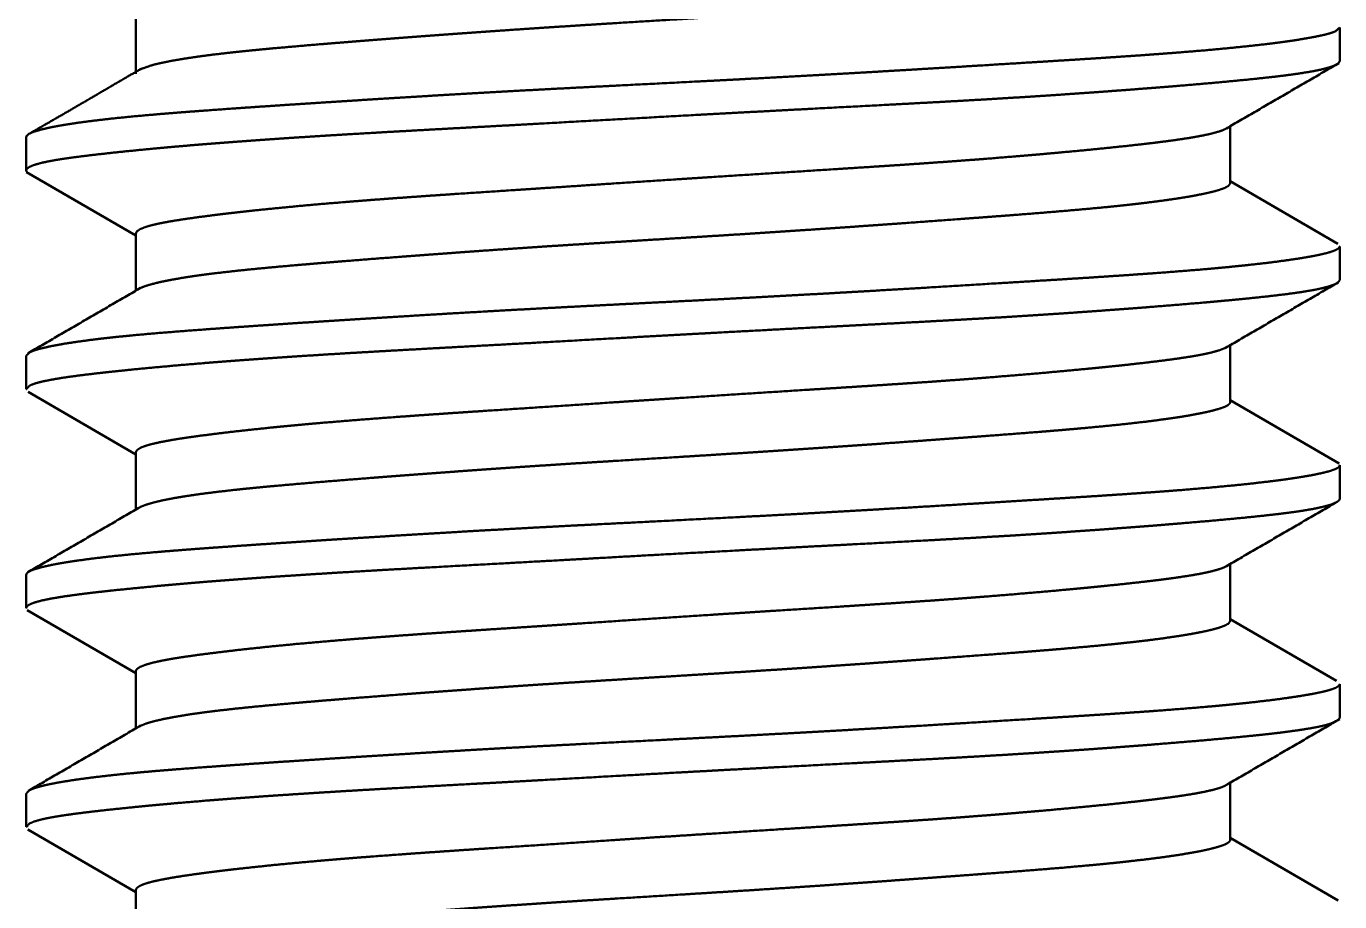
# Paper-space layout 'Layout1' of a CAD drawing. Header units: millimetres. Extents: x 0 to 420, y 0 to 297.
# Drawn here: x 183.84 to 189.84, y 165.86 to 169.86 of the extents above; entities that cross this region are included whole.
import ezdxf

# ---------------------------------------------------------------- set-up
doc = ezdxf.new("R2010")
doc.units = ezdxf.units.MM
doc.layers.add('170', color=7, linetype='Continuous', true_color=0xffffff)

psp = doc.layouts.get("Layout1")

# ---------------------------------------------------------------- linework, layer by layer
at = {"layer": '170', "color": 155, "linetype": 'Continuous', "lineweight": 50}
for p, q in [((184.3445, 169.9101), (184.3445, 169.6409)), ((189.8445, 169.6991), (189.8445, 169.8519)), ((189.3445, 169.1409), (189.3445, 169.4011)), ((183.8445, 169.3519), (183.8445, 169.1992)), ((183.8456, 169.1914), (184.3445, 168.9015)), ((189.8353, 168.8641), (189.3445, 169.1493)), ((184.3445, 168.9101), (184.3445, 168.6493)), ((189.8445, 168.699), (189.8445, 168.852)), ((189.3445, 168.1409), (189.3445, 168.4008)), ((183.8445, 168.3519), (183.8445, 168.1991)), ((183.8526, 168.1866), (184.3445, 167.9008)), ((189.8412, 167.8603), (189.3445, 168.149)), ((184.3445, 167.9101), (184.3445, 167.6492)), ((189.8445, 167.6991), (189.8445, 167.852)), ((189.3445, 167.141), (189.3445, 167.401)), ((183.8445, 167.3519), (183.8445, 167.1991)), ((183.848, 167.1895), (184.3445, 166.9012)), ((189.8298, 166.8669), (189.3445, 167.149)), ((184.3445, 166.9102), (184.3445, 166.6493)), ((189.8445, 166.6992), (189.8445, 166.8519)), ((189.3445, 166.1409), (189.3445, 166.4014)), ((183.8445, 166.352), (183.8445, 166.1991)), ((183.8518, 166.187), (184.3445, 165.9008)), ((189.8367, 165.8633), (189.3445, 166.1493)), ((184.3445, 165.9102), (184.3445, 165.649))]:
    psp.add_line(p, q, dxfattribs=at)
for points, knots in [([(184.3647, 169.6608), (184.4196, 169.68), (184.429, 169.6825), (184.439, 169.6849), (184.4495, 169.6874), (184.4606, 169.6899), (184.4843, 169.6949), (184.51, 169.6999), (184.5674, 169.7098), (184.6329, 169.7195), (184.7063, 169.7291), (184.7879, 169.7385), (184.8095, 169.7408), (184.8317, 169.7431), (184.8542, 169.7454), (184.8772, 169.7477), (184.9243, 169.7523), (184.9729, 169.7568), (185.075, 169.7659), (185.1833, 169.7751), (185.2398, 169.7797), (185.2978, 169.7844), (185.3575, 169.7892), (185.4187, 169.794), (185.5446, 169.8037), (185.6744, 169.8135), (185.8079, 169.8233), (185.9453, 169.8331), (186.0154, 169.838), (186.1224, 169.8454), (186.1949, 169.8502), (186.2313, 169.8526), (186.3776, 169.862), (186.5248, 169.8712), (186.822, 169.8895), (186.8969, 169.8941), (187.0097, 169.9011), (187.0848, 169.9059), (187.2701, 169.9178), (187.416, 169.9275), (187.5599, 169.9373), (187.7017, 169.9472), (187.7368, 169.9497), (187.8067, 169.9547), (187.9099, 169.9622), (188.1081, 169.9767), (188.2343, 169.9861), (188.3557, 169.9953), (188.4722, 170.0044), (188.5286, 170.009), (188.5835, 170.0136), (188.6366, 170.0182), (188.6879, 170.0228), (188.7853, 170.0321), (188.8757, 170.0415), (188.959, 170.0511), (189.0352, 170.0609), (189.0531, 170.0634), (189.0705, 170.0659), (189.0874, 170.0683), (189.1037, 170.0708), (189.1347, 170.0758), (189.1636, 170.0807), (189.2151, 170.0905), (189.2581, 170.1001), (189.2765, 170.1048), (189.2927, 170.1095), (189.3001, 170.1119), (189.3068, 170.1142), (189.3131, 170.1165), (189.3187, 170.1188), (189.3358, 170.128), (189.3438, 170.1372), (189.3445, 170.1407)], [0, 0, 0.011593, 0.013532, 0.015582, 0.017742, 0.020006, 0.024832, 0.030053, 0.041672, 0.054867, 0.06963, 0.085993, 0.090336, 0.094774, 0.099293, 0.103889, 0.11332, 0.123066, 0.143491, 0.165156, 0.176456, 0.188064, 0.199998, 0.212241, 0.237414, 0.263353, 0.290048, 0.3175, 0.331511, 0.352885, 0.367368, 0.374645, 0.40387, 0.433274, 0.492641, 0.507598, 0.53012, 0.545112, 0.582138, 0.611294, 0.64004, 0.668372, 0.675391, 0.689354, 0.709982, 0.749609, 0.774831, 0.799092, 0.822391, 0.833673, 0.844656, 0.855285, 0.865558, 0.885059, 0.903163, 0.919884, 0.935201, 0.938808, 0.942312, 0.945707, 0.948999, 0.955262, 0.961106, 0.971551, 0.980346, 0.984124, 0.987495, 0.989026, 0.990455, 0.991779, 0.993003, 0.996859, 0.999283, 1, 1]), ([(189.8445, 169.8517), (189.8249, 169.8344), (189.8194, 169.8322), (189.8132, 169.8299), (189.8064, 169.8276), (189.7989, 169.8253), (189.782, 169.8206), (189.7624, 169.816), (189.7158, 169.8065), (189.6589, 169.7967), (189.6267, 169.7918), (189.5919, 169.7868), (189.5735, 169.7843), (189.5545, 169.7818), (189.5348, 169.7793), (189.5144, 169.7768), (189.4275, 169.7669), (189.3319, 169.7571), (189.2277, 169.7476), (189.1149, 169.7383), (189.0552, 169.7337), (188.9934, 169.7291), (188.9294, 169.7245), (188.8634, 169.72), (188.7269, 169.7109), (188.5844, 169.7019), (188.4358, 169.6927), (188.2017, 169.6783), (188.1206, 169.6733), (188.0382, 169.6683), (187.955, 169.6633), (187.7865, 169.6533), (187.6153, 169.6433), (187.4413, 169.6335), (187.2199, 169.6215), (187.1301, 169.6167), (186.995, 169.6096), (186.9052, 169.605), (186.548, 169.5868), (186.3705, 169.5777), (186.194, 169.5685), (186.106, 169.5637), (186.0188, 169.5589), (185.9327, 169.554), (185.8477, 169.5491), (185.6809, 169.5393), (185.5184, 169.5294), (185.3602, 169.5195), (185.2063, 169.5097), (185.1313, 169.5048), (185.0582, 169.5), (184.9174, 169.4906), (184.7839, 169.4814), (184.6577, 169.4723), (184.5974, 169.4678), (184.5388, 169.4633), (184.5103, 169.461), (184.4822, 169.4588), (184.4546, 169.4565), (184.4275, 169.4542), (184.3253, 169.445), (184.2326, 169.4356), (184.1494, 169.4259), (184.0757, 169.416), (184.0423, 169.4109), (184.0115, 169.4059), (183.9969, 169.4034), (183.983, 169.4009), (183.9697, 169.3984), (183.9572, 169.3959), (183.9136, 169.386), (183.8807, 169.3763), (183.8583, 169.3668), (183.8464, 169.3575), (183.8445, 169.3517)], [0, 0, 0.004317, 0.005307, 0.006396, 0.007591, 0.008887, 0.011793, 0.015115, 0.023, 0.032551, 0.037954, 0.043777, 0.046851, 0.050028, 0.053316, 0.05671, 0.071193, 0.087113, 0.104444, 0.123191, 0.133096, 0.143362, 0.153994, 0.16494, 0.187592, 0.211248, 0.235896, 0.274735, 0.288189, 0.301865, 0.315665, 0.343612, 0.372016, 0.400873, 0.437588, 0.452479, 0.474883, 0.489779, 0.549016, 0.578435, 0.607714, 0.622301, 0.636764, 0.651047, 0.66515, 0.692819, 0.719777, 0.746028, 0.771558, 0.784006, 0.796146, 0.819509, 0.841664, 0.862619, 0.872642, 0.882361, 0.887104, 0.891774, 0.896363, 0.900863, 0.917862, 0.933287, 0.947157, 0.959478, 0.965058, 0.970239, 0.972685, 0.975026, 0.977259, 0.979381, 0.986781, 0.992464, 0.996494, 0.99899, 1, 1]), ([(183.8514, 169.188), (183.8454, 169.195), (183.8446, 169.1975), (183.8445, 169.2), (183.8451, 169.2025), (183.8463, 169.2049), (183.858, 169.2146), (183.8802, 169.224), (183.913, 169.2333), (183.9563, 169.2424), (183.9819, 169.2469), (184.0102, 169.2515), (184.0411, 169.256), (184.0745, 169.2606), (184.1482, 169.2697), (184.2313, 169.279), (184.3237, 169.2886), (184.4254, 169.2985), (184.4524, 169.301), (184.4799, 169.3035), (184.508, 169.3061), (184.5366, 169.3086), (184.5952, 169.3136), (184.6556, 169.3186), (184.7818, 169.3285), (184.9151, 169.3382), (185.0555, 169.3478), (185.2031, 169.3572), (185.2412, 169.3596), (185.3183, 169.3643), (185.436, 169.3711), (185.5157, 169.3757), (185.6783, 169.3847), (185.8449, 169.3939), (186.0156, 169.4032), (186.1025, 169.4079), (186.1905, 169.4128), (186.5451, 169.4326), (186.902, 169.4523), (187.0814, 169.462), (187.1713, 169.4668), (187.2611, 169.4716), (187.4383, 169.481), (187.7838, 169.4991), (187.952, 169.5082), (188.0351, 169.5127), (188.1173, 169.5173), (188.1987, 169.5219), (188.2785, 169.5266), (188.4334, 169.5362), (188.5821, 169.546), (188.7246, 169.5559), (188.8609, 169.566), (188.9267, 169.571), (188.9908, 169.576), (189.0529, 169.5809), (189.1128, 169.5858), (189.2259, 169.5954), (189.3302, 169.6049), (189.4259, 169.6141), (189.5128, 169.6233), (189.5529, 169.6279), (189.5905, 169.6324), (189.6255, 169.637), (189.6579, 169.6416), (189.715, 169.6508), (189.7618, 169.6603), (189.7983, 169.67), (189.8245, 169.68), (189.8293, 169.6825), (189.8335, 169.685), (189.837, 169.6875), (189.8399, 169.69), (189.8445, 169.6991)], [0, 0, 0.001528, 0.00196, 0.00237, 0.002787, 0.003242, 0.005742, 0.009733, 0.015353, 0.022663, 0.026963, 0.031703, 0.036863, 0.042417, 0.054685, 0.068495, 0.083839, 0.10073, 0.105198, 0.109765, 0.114427, 0.119174, 0.128886, 0.138896, 0.159804, 0.181877, 0.205124, 0.229555, 0.235852, 0.248614, 0.268084, 0.281278, 0.308172, 0.335735, 0.363975, 0.37835, 0.392896, 0.451562, 0.510608, 0.54028, 0.55515, 0.569992, 0.599306, 0.65645, 0.684285, 0.698017, 0.711623, 0.725084, 0.738292, 0.763934, 0.788546, 0.812141, 0.834708, 0.845603, 0.856233, 0.866522, 0.876439, 0.895189, 0.912498, 0.928372, 0.942802, 0.949465, 0.955728, 0.961561, 0.966967, 0.976517, 0.984403, 0.990648, 0.995267, 0.996173, 0.99698, 0.997693, 0.998316, 1, 1]), ([(184.3729, 169.6655), (184.3113, 169.6299), (184.2448, 169.5911), (184.1166, 169.516), (184.0842, 169.4971), (184.0516, 169.4781), (183.9857, 169.4401), (183.8527, 169.3636)], [0, 0, 0.118342, 0.246316, 0.493319, 0.555804, 0.618496, 0.744979, 1, 1]), ([(189.333, 169.3944), (189.3182, 169.3863), (189.3125, 169.3838), (189.3062, 169.3813), (189.2993, 169.3788), (189.2919, 169.3764), (189.257, 169.3667), (189.2137, 169.3574), (189.162, 169.3482), (189.1019, 169.339), (189.0687, 169.3344), (189.0333, 169.3298), (188.9959, 169.3251), (188.9567, 169.3205), (188.8731, 169.3111), (188.7825, 169.3016), (188.685, 169.2919), (188.5806, 169.2821), (188.5534, 169.2796), (188.5257, 169.2771), (188.4691, 169.2721), (188.4113, 169.2671), (188.3524, 169.2622), (188.2308, 169.2523), (188.1045, 169.2427), (187.9735, 169.2333), (187.8378, 169.224), (187.7682, 169.2194), (187.7331, 169.2171), (187.6271, 169.2103), (187.5558, 169.2057), (187.2658, 169.1873), (186.9681, 169.1682), (186.8178, 169.1584), (186.5206, 169.1388), (186.3004, 169.1241), (186.1911, 169.1169), (186.1549, 169.1145), (186.0827, 169.1097), (185.804, 169.0913), (185.6706, 169.0822), (185.541, 169.073), (185.4777, 169.0683), (185.4154, 169.0636), (185.3847, 169.0612), (185.3542, 169.0588), (185.3242, 169.0564), (185.2946, 169.054), (185.1801, 169.0444), (185.0719, 169.0346), (184.9701, 169.0247), (184.8747, 169.0148), (184.8518, 169.0123), (184.8294, 169.0098), (184.8073, 169.0073), (184.7857, 169.0049), (184.744, 168.9999), (184.7043, 168.9951), (184.631, 168.9856), (184.5657, 168.9763), (184.5085, 168.9672), (184.4594, 168.9581), (184.4484, 168.9558), (184.4379, 168.9535), (184.428, 168.9512), (184.4186, 168.9489), (184.4015, 168.9443), (184.3867, 168.9396), (184.3638, 168.9302), (184.3497, 168.9207), (184.3445, 168.9099)], [0, 0, 0.003369, 0.004611, 0.005958, 0.007405, 0.008956, 0.016153, 0.024971, 0.035416, 0.047511, 0.054186, 0.061285, 0.06878, 0.076631, 0.093368, 0.111485, 0.130971, 0.151844, 0.157278, 0.162802, 0.174096, 0.185635, 0.197412, 0.221673, 0.246861, 0.272984, 0.300049, 0.313932, 0.320925, 0.342059, 0.356265, 0.414066, 0.473414, 0.503362, 0.562623, 0.606523, 0.628298, 0.63553, 0.649911, 0.705472, 0.732084, 0.757918, 0.770538, 0.782966, 0.789103, 0.795178, 0.801172, 0.807087, 0.829944, 0.85154, 0.871886, 0.890972, 0.895547, 0.90004, 0.904455, 0.908784, 0.917148, 0.925101, 0.939803, 0.952914, 0.964438, 0.974375, 0.97661, 0.978744, 0.980775, 0.982693, 0.986208, 0.989294, 0.994221, 0.9976, 1, 1]), ([(184.359, 168.6577), (184.3648, 168.6609), (184.3699, 168.6633), (184.3756, 168.6657), (184.3818, 168.6681), (184.3885, 168.6706), (184.4208, 168.6803), (184.4616, 168.6902), (184.5109, 168.7), (184.5686, 168.71), (184.5843, 168.7124), (184.6006, 168.7149), (184.6175, 168.7174), (184.6349, 168.7198), (184.6711, 168.7247), (184.7091, 168.7294), (184.7905, 168.7387), (184.879, 168.7479), (184.9745, 168.757), (185.0772, 168.7661), (185.1312, 168.7707), (185.1869, 168.7754), (185.2438, 168.7801), (185.302, 168.7848), (185.422, 168.7943), (185.5469, 168.8039), (185.6766, 168.8136), (185.8113, 168.8235), (185.8457, 168.826), (185.9152, 168.831), (186.0204, 168.8384), (186.0912, 168.8433), (186.2345, 168.8528), (186.38, 168.8621), (186.5276, 168.8714), (186.6022, 168.876), (186.6397, 168.8783), (186.8274, 168.8898), (186.9766, 168.8991), (187.125, 168.9084), (187.2725, 168.918), (187.3459, 168.9228), (187.4191, 168.9277), (187.5646, 168.9376), (187.7066, 168.9476), (187.8449, 168.9575), (188.1103, 168.9769), (188.2374, 168.9863), (188.2686, 168.9887), (188.3298, 168.9933), (188.3598, 168.9956), (188.4759, 169.0047), (188.5858, 169.0138), (188.6896, 169.0229), (188.7871, 169.0323), (188.8105, 169.0346), (188.8335, 169.037), (188.8561, 169.0394), (188.8782, 169.0418), (188.921, 169.0466), (188.9618, 169.0515), (189.0373, 169.0612), (189.1049, 169.071), (189.1645, 169.0808), (189.2161, 169.0907), (189.2389, 169.0956), (189.2594, 169.1004), (189.2777, 169.1052), (189.2938, 169.1098), (189.3193, 169.1191), (189.336, 169.1282), (189.3445, 169.1407)], [0, 0, 0.001314, 0.002434, 0.003657, 0.004983, 0.006405, 0.013128, 0.021485, 0.031485, 0.043144, 0.046322, 0.049607, 0.052996, 0.056492, 0.063767, 0.071395, 0.087708, 0.10542, 0.124528, 0.145052, 0.155849, 0.166971, 0.178344, 0.189959, 0.213929, 0.238865, 0.264772, 0.291657, 0.298532, 0.3124, 0.333404, 0.347537, 0.37613, 0.405147, 0.43459, 0.449475, 0.456959, 0.4944, 0.524164, 0.553764, 0.583195, 0.597849, 0.612459, 0.641488, 0.669836, 0.69744, 0.75043, 0.775802, 0.782026, 0.794251, 0.80024, 0.823437, 0.845394, 0.866127, 0.885629, 0.890311, 0.894912, 0.89944, 0.903878, 0.912455, 0.920632, 0.935791, 0.949382, 0.961416, 0.971874, 0.976505, 0.980712, 0.984478, 0.987809, 0.993205, 0.996991, 1, 1]), ([(189.8445, 168.8516), (189.8402, 168.8437), (189.8254, 168.8347), (189.8, 168.8256), (189.7833, 168.821), (189.7639, 168.8163), (189.7418, 168.8115), (189.717, 168.8067), (189.6601, 168.7969), (189.5934, 168.787), (189.517, 168.7771), (189.4309, 168.7672), (189.3842, 168.7623), (189.335, 168.7574), (189.3095, 168.755), (189.2835, 168.7526), (189.2569, 168.7502), (189.2299, 168.7478), (189.117, 168.7385), (188.9963, 168.7293), (188.868, 168.7203), (188.732, 168.7112), (188.6611, 168.7067), (188.5883, 168.7021), (188.5141, 168.6975), (188.2842, 168.6834), (187.9611, 168.6637), (187.7494, 168.6511), (187.6628, 168.6461), (187.532, 168.6386), (187.4445, 168.6337), (187.2683, 168.6241), (187.0907, 168.6146), (186.9119, 168.6053), (186.6865, 168.5938), (186.5964, 168.5892), (186.5516, 168.587), (186.3737, 168.5779), (186.1982, 168.5687), (186.0249, 168.5592), (185.939, 168.5544), (185.8114, 168.547), (185.727, 168.542), (185.5214, 168.5295), (185.3632, 168.5197), (185.2106, 168.5099), (185.0635, 168.5004), (184.9221, 168.4909), (184.8535, 168.4862), (184.7869, 168.4816), (184.6599, 168.4725), (184.5413, 168.4635), (184.4309, 168.4545), (184.3289, 168.4453), (184.281, 168.4406), (184.2352, 168.4359), (184.1918, 168.431), (184.151, 168.4261), (184.0769, 168.4161), (184.0129, 168.4062), (183.9589, 168.3962), (183.915, 168.3863), (183.9056, 168.3839), (183.8969, 168.3814), (183.8888, 168.379), (183.8814, 168.3765), (183.8686, 168.3717), (183.8586, 168.367), (183.8445, 168.3517)], [0, 0, 0.001483, 0.004356, 0.008827, 0.011696, 0.015002, 0.018749, 0.022928, 0.032497, 0.043664, 0.056418, 0.070764, 0.078539, 0.086722, 0.090965, 0.0953, 0.09971, 0.104204, 0.122972, 0.143009, 0.164309, 0.186878, 0.198646, 0.210729, 0.223041, 0.261174, 0.314781, 0.349898, 0.364271, 0.385953, 0.400479, 0.4297, 0.459139, 0.488798, 0.526177, 0.541114, 0.548545, 0.578028, 0.607142, 0.635883, 0.650118, 0.671287, 0.685284, 0.719405, 0.745652, 0.770979, 0.795382, 0.818857, 0.830238, 0.841297, 0.862375, 0.882073, 0.900409, 0.917376, 0.925345, 0.932965, 0.940198, 0.947014, 0.959388, 0.970114, 0.979209, 0.986658, 0.988264, 0.989769, 0.991167, 0.99246, 0.994718, 0.996554, 1, 1]), ([(183.8445, 168.1991), (183.8583, 168.2148), (183.8682, 168.2195), (183.8808, 168.2242), (183.8882, 168.2266), (183.8962, 168.2289), (183.9049, 168.2312), (183.9142, 168.2336), (183.9581, 168.2427), (184.0119, 168.2518), (184.0758, 168.2608), (184.1496, 168.2699), (184.1903, 168.2745), (184.2335, 168.2792), (184.256, 168.2816), (184.2792, 168.284), (184.3029, 168.2865), (184.3271, 168.2889), (184.4292, 168.2989), (184.5395, 168.3088), (184.6579, 168.3188), (184.7844, 168.3287), (184.8507, 168.3336), (184.9191, 168.3385), (184.9893, 168.3434), (185.0609, 168.3482), (185.2081, 168.3576), (185.3606, 168.3668), (185.5186, 168.3758), (185.7237, 168.3872), (185.808, 168.3918), (185.936, 168.3988), (186.1955, 168.4131), (186.5484, 168.4328), (186.7731, 168.4453), (186.8635, 168.4502), (186.9983, 168.4576), (187.2654, 168.4719), (187.5289, 168.4857), (187.6594, 168.4926), (187.7458, 168.4971), (187.9582, 168.5085), (188.1225, 168.5176), (188.2818, 168.5268), (188.4361, 168.5364), (188.5114, 168.5413), (188.5854, 168.5462), (188.6219, 168.5487), (188.694, 168.5538), (188.7293, 168.5563), (188.8658, 168.5663), (188.9943, 168.5762), (189.115, 168.586), (189.2279, 168.5956), (189.2814, 168.6004), (189.3329, 168.6051), (189.3579, 168.6075), (189.3823, 168.6098), (189.4061, 168.6121), (189.4292, 168.6144), (189.5156, 168.6236), (189.5922, 168.6326), (189.659, 168.6417), (189.716, 168.651), (189.7287, 168.6533), (189.7408, 168.6557), (189.7523, 168.6581), (189.7631, 168.6606), (189.7826, 168.6655), (189.7995, 168.6704), (189.8251, 168.6803), (189.8401, 168.6902), (189.8445, 168.6991)], [0, 0, 0.003451, 0.005273, 0.007502, 0.008777, 0.010157, 0.011649, 0.013246, 0.020662, 0.029708, 0.040384, 0.052698, 0.059473, 0.066665, 0.07042, 0.074277, 0.078224, 0.082259, 0.099241, 0.117574, 0.137239, 0.158251, 0.169264, 0.180621, 0.192267, 0.204142, 0.228562, 0.253868, 0.280064, 0.314066, 0.328057, 0.349283, 0.392298, 0.450818, 0.488076, 0.503065, 0.525425, 0.569705, 0.613396, 0.635024, 0.64936, 0.684578, 0.71182, 0.73824, 0.763837, 0.776327, 0.788606, 0.794668, 0.806627, 0.812494, 0.835143, 0.856483, 0.876534, 0.895295, 0.904183, 0.912748, 0.9169, 0.920964, 0.924918, 0.92877, 0.943159, 0.955927, 0.967093, 0.976652, 0.978793, 0.98083, 0.982768, 0.984602, 0.98794, 0.990846, 0.995393, 0.998367, 1, 1]), ([(189.3285, 168.3915), (189.3187, 168.3865), (189.293, 168.3767), (189.2584, 168.3671), (189.2484, 168.3647), (189.2378, 168.3623), (189.2266, 168.36), (189.2149, 168.3576), (189.1899, 168.3529), (189.163, 168.3483), (189.1031, 168.3392), (189.0353, 168.3301), (188.9596, 168.3208), (188.876, 168.3114), (188.8311, 168.3066), (188.808, 168.3042), (188.7845, 168.3018), (188.7364, 168.297), (188.6867, 168.2921), (188.5828, 168.2823), (188.4728, 168.2724), (188.3567, 168.2625), (188.2344, 168.2526), (188.1711, 168.2477), (188.107, 168.2429), (188.0419, 168.2381), (187.9759, 168.2334), (187.8411, 168.2242), (187.7028, 168.2151), (187.5608, 168.206), (187.4884, 168.2014), (187.4153, 168.1968), (187.1207, 168.1781), (186.8233, 168.1588), (186.6735, 168.1489), (186.5984, 168.144), (186.5237, 168.139), (186.2306, 168.1195), (185.9465, 168.1008), (185.8078, 168.0916), (185.7398, 168.0869), (185.673, 168.0823), (185.5432, 168.0731), (185.4185, 168.0638), (185.2987, 168.0543), (185.1839, 168.0447), (185.156, 168.0422), (185.1285, 168.0398), (185.1012, 168.0373), (185.0745, 168.0348), (185.0222, 168.0299), (184.9718, 168.0249), (184.8765, 168.015), (184.7882, 168.0052), (184.7071, 167.9954), (184.6332, 167.9859), (184.6158, 167.9835), (184.599, 167.9812), (184.5827, 167.9789), (184.567, 167.9765), (184.5371, 167.972), (184.5094, 167.9674), (184.4604, 167.9583), (184.4198, 167.9492), (184.4027, 167.9446), (184.3877, 167.94), (184.3749, 167.9353), (184.3643, 167.9305), (184.3499, 167.9209), (184.3445, 167.9112), (184.3445, 167.9101)], [0, 0, 0.00219, 0.007664, 0.01481, 0.016867, 0.019031, 0.021303, 0.023683, 0.028738, 0.034183, 0.04625, 0.059874, 0.075056, 0.09182, 0.100803, 0.105426, 0.110126, 0.119758, 0.129696, 0.150485, 0.17248, 0.19569, 0.220126, 0.232756, 0.245574, 0.258571, 0.271747, 0.29864, 0.32625, 0.354579, 0.36902, 0.383617, 0.442401, 0.501755, 0.531647, 0.546638, 0.561548, 0.620047, 0.676744, 0.704409, 0.717991, 0.731323, 0.75723, 0.782146, 0.806074, 0.829005, 0.834583, 0.840096, 0.84554, 0.850897, 0.861342, 0.871426, 0.890525, 0.908207, 0.924479, 0.939318, 0.942803, 0.946186, 0.949463, 0.952633, 0.958647, 0.964241, 0.974175, 0.982453, 0.985978, 0.989098, 0.991813, 0.994126, 0.997574, 0.999784, 1, 1]), ([(184.3567, 167.6563), (184.3654, 167.6612), (184.389, 167.6707), (184.4214, 167.6805), (184.4409, 167.6854), (184.4626, 167.6904), (184.4865, 167.6954), (184.5126, 167.7004), (184.5708, 167.7103), (184.6367, 167.7201), (184.7104, 167.7296), (184.7919, 167.7389), (184.8356, 167.7435), (184.8813, 167.7481), (184.9048, 167.7504), (184.9288, 167.7527), (184.9532, 167.755), (184.978, 167.7573), (185.0807, 167.7664), (185.1894, 167.7756), (185.3039, 167.7849), (185.4243, 167.7944), (185.4867, 167.7993), (185.5506, 167.8042), (185.6813, 167.814), (185.8154, 167.8238), (185.9528, 167.8337), (186.0935, 167.8434), (186.2376, 167.853), (186.3109, 167.8578), (186.3848, 167.8625), (186.5328, 167.8717), (186.8299, 167.89), (186.9791, 167.8992), (187.1287, 167.9087), (187.2034, 167.9135), (187.2776, 167.9183), (187.4239, 167.928), (187.5677, 167.9379), (187.7089, 167.9477), (187.7785, 167.9527), (187.8817, 167.9602), (187.9497, 167.9651), (188.1149, 167.9772), (188.2411, 167.9866), (188.362, 167.9958), (188.4778, 168.0048), (188.5336, 168.0094), (188.5882, 168.014), (188.6414, 168.0186), (188.6929, 168.0232), (188.7904, 168.0326), (188.8804, 168.042), (188.9632, 168.0516), (189.0386, 168.0614), (189.0735, 168.0663), (189.1065, 168.0713), (189.1223, 168.0737), (189.1376, 168.0762), (189.1523, 168.0787), (189.1665, 168.0812), (189.2176, 168.091), (189.2602, 168.1006), (189.2943, 168.11), (189.3197, 168.1192), (189.3247, 168.1215), (189.3291, 168.1238), (189.333, 168.1261), (189.3363, 168.1285), (189.3413, 168.1331), (189.3439, 168.1377), (189.3445, 168.1408)], [0, 0, 0.001983, 0.007055, 0.013776, 0.017773, 0.022203, 0.027069, 0.032354, 0.044095, 0.057367, 0.072155, 0.088473, 0.097212, 0.106344, 0.111055, 0.115851, 0.120726, 0.125674, 0.1462, 0.167895, 0.190752, 0.21478, 0.227234, 0.239988, 0.266072, 0.292824, 0.320236, 0.348304, 0.377039, 0.391658, 0.406379, 0.43588, 0.495123, 0.524864, 0.55468, 0.569587, 0.584375, 0.613555, 0.642227, 0.670387, 0.684274, 0.704867, 0.718435, 0.751389, 0.776568, 0.800701, 0.823796, 0.83495, 0.845843, 0.856465, 0.866764, 0.886241, 0.904259, 0.920833, 0.935962, 0.942978, 0.949628, 0.952809, 0.955884, 0.958854, 0.961714, 0.972083, 0.980773, 0.987795, 0.993178, 0.99427, 0.995266, 0.996165, 0.996972, 0.998316, 0.999374, 1, 1]), ([(189.8445, 167.8517), (189.8405, 167.844), (189.8378, 167.8417), (189.8345, 167.8394), (189.8305, 167.8372), (189.8258, 167.8349), (189.8006, 167.8258), (189.7649, 167.8165), (189.7188, 167.807), (189.6623, 167.7972), (189.6465, 167.7948), (189.6301, 167.7923), (189.613, 167.7898), (189.5953, 167.7872), (189.558, 167.7822), (189.5185, 167.7773), (189.4326, 167.7674), (189.3378, 167.7577), (189.2339, 167.7482), (189.121, 167.7388), (189.0913, 167.7365), (189.061, 167.7341), (189.0303, 167.7318), (188.9992, 167.7295), (188.9356, 167.725), (188.8704, 167.7204), (188.7349, 167.7114), (188.5929, 167.7024), (188.4443, 167.6932), (188.2492, 167.6812), (188.1688, 167.6763), (188.0466, 167.6688), (187.7964, 167.6539), (187.6253, 167.6439), (187.5385, 167.639), (187.4066, 167.6316), (187.3176, 167.6267), (187.0941, 167.6148), (186.7367, 167.5964), (186.4689, 167.5827), (186.3351, 167.5759), (186.2462, 167.5712), (186.2021, 167.5689), (186.0279, 167.5594), (185.8574, 167.5497), (185.6906, 167.5398), (185.5273, 167.5299), (185.3678, 167.52), (185.2135, 167.5101), (185.0661, 167.5005), (184.9254, 167.4912), (184.7915, 167.4819), (184.6643, 167.4728), (184.6336, 167.4706), (184.6033, 167.4683), (184.5735, 167.466), (184.5442, 167.4637), (184.4874, 167.4592), (184.4329, 167.4547), (184.3308, 167.4455), (184.2378, 167.4361), (184.1539, 167.4264), (184.0792, 167.4165), (184.062, 167.414), (184.0454, 167.4114), (184.0295, 167.4089), (184.0142, 167.4064), (183.9857, 167.4014), (183.9598, 167.3964), (183.9158, 167.3865), (183.8823, 167.3768), (183.8695, 167.3721), (183.8592, 167.3673), (183.8517, 167.3626), (183.8468, 167.3579), (183.8445, 167.3517)], [0, 0, 0.001436, 0.002018, 0.002687, 0.003452, 0.004312, 0.008762, 0.014867, 0.022652, 0.032145, 0.034789, 0.037541, 0.040401, 0.043367, 0.049589, 0.056185, 0.070495, 0.086286, 0.103556, 0.122317, 0.127247, 0.132268, 0.137372, 0.142544, 0.153095, 0.163922, 0.186395, 0.209958, 0.234609, 0.26697, 0.280305, 0.300573, 0.342072, 0.370447, 0.384848, 0.406717, 0.421479, 0.458546, 0.517795, 0.562186, 0.584369, 0.599109, 0.606426, 0.635302, 0.663579, 0.691254, 0.718327, 0.744793, 0.770389, 0.79485, 0.818194, 0.840424, 0.861529, 0.866629, 0.871657, 0.87661, 0.881474, 0.890912, 0.899968, 0.916943, 0.932418, 0.946399, 0.958874, 0.961755, 0.964535, 0.967207, 0.969767, 0.974566, 0.978929, 0.986386, 0.99216, 0.994432, 0.9963, 0.997776, 0.998899, 1, 1]), ([(183.8445, 167.1991), (183.8466, 167.2054), (183.8487, 167.2078), (183.8514, 167.2103), (183.8548, 167.2127), (183.8589, 167.2151), (183.8691, 167.2199), (183.8818, 167.2246), (183.9152, 167.2338), (183.959, 167.2429), (184.0131, 167.2519), (184.0778, 167.261), (184.0956, 167.2633), (184.114, 167.2656), (184.133, 167.2679), (184.1525, 167.2702), (184.1933, 167.2748), (184.2364, 167.2795), (184.3293, 167.2892), (184.4311, 167.299), (184.4854, 167.304), (184.542, 167.309), (184.5711, 167.3116), (184.6008, 167.3141), (184.6311, 167.3166), (184.6619, 167.3191), (184.7892, 167.3291), (184.9232, 167.3388), (185.0637, 167.3483), (185.2108, 167.3577), (185.2868, 167.3624), (185.404, 167.3693), (185.484, 167.3739), (185.6879, 167.3853), (186.0252, 167.4037), (186.2871, 167.4182), (186.4655, 167.4282), (186.7337, 167.4431), (187.0909, 167.4625), (187.3139, 167.4744), (187.3584, 167.4768), (187.4473, 167.4815), (187.6224, 167.4906), (187.9615, 167.5087), (188.1255, 167.5177), (188.2858, 167.5271), (188.3253, 167.5294), (188.3645, 167.5318), (188.4416, 167.5367), (188.517, 167.5416), (188.5906, 167.5466), (188.7328, 167.5565), (188.8681, 167.5665), (188.9333, 167.5715), (188.9968, 167.5764), (189.0279, 167.5789), (189.0585, 167.5814), (189.1185, 167.5863), (189.2319, 167.596), (189.3361, 167.6054), (189.4312, 167.6146), (189.5171, 167.6238), (189.5566, 167.6283), (189.5938, 167.6329), (189.6116, 167.6351), (189.6287, 167.6374), (189.6453, 167.6397), (189.6611, 167.642), (189.718, 167.6513), (189.7642, 167.6609), (189.8001, 167.6706), (189.8255, 167.6805), (189.8342, 167.6855), (189.8403, 167.6905), (189.8424, 167.693), (189.8437, 167.6955), (189.8445, 167.6989)], [0, 0, 0.001099, 0.001626, 0.002232, 0.002925, 0.003712, 0.005568, 0.007821, 0.013555, 0.020954, 0.03004, 0.040851, 0.043825, 0.046894, 0.050058, 0.053318, 0.060116, 0.06729, 0.082749, 0.099684, 0.108711, 0.11811, 0.122953, 0.127888, 0.132918, 0.138033, 0.159172, 0.181404, 0.204723, 0.229122, 0.24173, 0.261166, 0.274427, 0.308225, 0.364146, 0.407566, 0.43716, 0.481626, 0.540836, 0.577799, 0.585187, 0.599921, 0.62894, 0.685151, 0.712351, 0.738935, 0.745486, 0.751986, 0.764772, 0.777271, 0.789487, 0.813079, 0.835553, 0.846373, 0.85691, 0.862073, 0.867164, 0.877127, 0.895971, 0.913287, 0.929095, 0.943399, 0.949988, 0.956197, 0.959157, 0.962019, 0.964783, 0.967438, 0.97697, 0.984788, 0.990937, 0.995451, 0.99712, 0.998426, 0.998957, 0.999429, 1, 1]), ([(189.3239, 167.389), (189.3192, 167.3867), (189.3074, 167.3818), (189.2935, 167.3769), (189.2592, 167.3673), (189.2164, 167.3579), (189.165, 167.3487), (189.105, 167.3395), (189.0886, 167.3371), (189.0718, 167.3348), (189.0545, 167.3325), (189.0367, 167.3302), (188.9997, 167.3256), (188.961, 167.321), (188.878, 167.3116), (188.7878, 167.3021), (188.74, 167.2973), (188.6903, 167.2925), (188.6388, 167.2875), (188.6123, 167.2851), (188.5855, 167.2826), (188.4748, 167.2726), (188.3589, 167.2627), (188.2378, 167.2529), (188.1116, 167.2432), (188.0466, 167.2384), (187.9802, 167.2337), (187.9126, 167.2291), (187.8441, 167.2244), (187.7052, 167.2153), (187.5638, 167.2062), (187.2737, 167.1878), (187.125, 167.1783), (186.9752, 167.1687), (186.6771, 167.1492), (186.3811, 167.1295), (186.3075, 167.1246), (186.2341, 167.1197), (186.1615, 167.1149), (185.9491, 167.101), (185.8117, 167.0918), (185.6778, 167.0827), (185.5474, 167.0734), (185.4835, 167.0687), (185.4521, 167.0664), (185.4211, 167.064), (185.3601, 167.0593), (185.3007, 167.0545), (185.1863, 167.0449), (185.0779, 167.0352), (184.9754, 167.0253), (184.8791, 167.0153), (184.7898, 167.0053), (184.7084, 166.9956), (184.6349, 166.9861), (184.5692, 166.9769), (184.5392, 166.9723), (184.5113, 166.9677), (184.498, 166.9654), (184.4853, 166.9631), (184.4731, 166.9608), (184.4614, 166.9585), (184.4204, 166.9494), (184.3883, 166.9401), (184.3649, 166.9308), (184.3503, 166.9213), (184.3463, 166.9164), (184.3446, 166.9115), (184.3445, 166.9099)], [0, 0, 0.001046, 0.003589, 0.006528, 0.013623, 0.022359, 0.032761, 0.044871, 0.048167, 0.051556, 0.055039, 0.058612, 0.066032, 0.073813, 0.090456, 0.108537, 0.118119, 0.128068, 0.138378, 0.143675, 0.14905, 0.171207, 0.194394, 0.218602, 0.243834, 0.256831, 0.270091, 0.283613, 0.297298, 0.325047, 0.353283, 0.41122, 0.440925, 0.470855, 0.530397, 0.589521, 0.604234, 0.618894, 0.633387, 0.675831, 0.703267, 0.730024, 0.756089, 0.768851, 0.775131, 0.781338, 0.793521, 0.805409, 0.828287, 0.849985, 0.8705, 0.889816, 0.907721, 0.924051, 0.938832, 0.952063, 0.958103, 0.963747, 0.966424, 0.969003, 0.97148, 0.973849, 0.982226, 0.988892, 0.993911, 0.997387, 0.998634, 0.999668, 1, 1]), ([(184.3601, 166.6584), (184.3897, 166.671), (184.3972, 166.6734), (184.4051, 166.6759), (184.4136, 166.6783), (184.4227, 166.6808), (184.4423, 166.6857), (184.4641, 166.6907), (184.5138, 166.7006), (184.5718, 166.7105), (184.6038, 166.7154), (184.638, 166.7202), (184.6559, 166.7227), (184.6743, 166.7251), (184.6933, 166.7275), (184.7127, 166.7299), (184.795, 166.7392), (184.8841, 166.7484), (184.9799, 166.7574), (185.0825, 166.7665), (185.1363, 166.7711), (185.1918, 166.7758), (185.249, 166.7805), (185.3077, 166.7852), (185.4286, 166.7948), (185.5539, 166.8044), (185.6836, 166.8142), (185.8177, 166.824), (185.8865, 166.829), (185.9563, 166.8339), (186.0272, 166.8389), (186.0985, 166.8438), (186.2424, 166.8533), (186.388, 166.8626), (186.5352, 166.8718), (186.7214, 166.8833), (186.7967, 166.8879), (186.9096, 166.8949), (186.9844, 166.8996), (187.1331, 166.909), (187.2804, 166.9185), (187.4263, 166.9282), (187.5708, 166.9381), (187.7135, 166.9481), (187.8523, 166.958), (187.9868, 166.9678), (188.2432, 166.9868), (188.3651, 166.996), (188.4243, 167.0006), (188.4532, 167.0029), (188.4817, 167.0052), (188.5375, 167.0097), (188.5917, 167.0143), (188.6951, 167.0235), (188.7919, 167.0327), (188.8378, 167.0374), (188.8821, 167.0422), (188.9036, 167.0446), (188.9247, 167.047), (188.9454, 167.0495), (188.9656, 167.0519), (189.0411, 167.0617), (189.1084, 167.0715), (189.1675, 167.0814), (189.2184, 167.0912), (189.2408, 167.096), (189.2611, 167.1008), (189.2705, 167.1032), (189.2793, 167.1056), (189.2876, 167.108), (189.2953, 167.1103), (189.3204, 167.1196), (189.3366, 167.1287), (189.3445, 167.1407)], [0, 0, 0.006416, 0.007972, 0.009631, 0.011396, 0.013261, 0.017298, 0.021739, 0.031833, 0.043547, 0.05001, 0.056888, 0.060481, 0.064176, 0.067982, 0.071884, 0.08837, 0.106206, 0.125376, 0.145883, 0.156637, 0.167733, 0.179174, 0.190903, 0.215044, 0.240068, 0.265973, 0.292758, 0.306485, 0.320438, 0.334584, 0.34882, 0.377543, 0.406587, 0.435959, 0.473128, 0.48814, 0.510668, 0.525603, 0.555269, 0.584662, 0.613785, 0.642635, 0.671126, 0.698823, 0.725681, 0.776899, 0.80124, 0.813058, 0.818839, 0.824538, 0.83569, 0.846509, 0.867177, 0.886548, 0.895743, 0.904616, 0.908924, 0.913154, 0.917299, 0.921351, 0.936523, 0.950061, 0.961992, 0.972321, 0.976882, 0.981037, 0.982962, 0.984786, 0.986499, 0.9881, 0.993437, 0.997142, 1, 1]), ([(189.8445, 166.8517), (189.8408, 166.8443), (189.8266, 166.8352), (189.8016, 166.8261), (189.7937, 166.8238), (189.785, 166.8214), (189.7757, 166.8191), (189.7658, 166.8167), (189.744, 166.812), (189.7197, 166.8072), (189.6636, 166.7974), (189.5975, 166.7876), (189.5215, 166.7776), (189.4354, 166.7677), (189.4123, 166.7652), (189.3886, 166.7628), (189.3644, 166.7603), (189.3397, 166.7579), (189.2888, 166.7531), (189.2358, 166.7483), (189.1238, 166.739), (189.0035, 166.7298), (188.9404, 166.7253), (188.8751, 166.7208), (188.8418, 166.7185), (188.8078, 166.7162), (188.7385, 166.7117), (188.5956, 166.7026), (188.4472, 166.6934), (188.1343, 166.6742), (188.0527, 166.6692), (187.9277, 166.6616), (187.8854, 166.6591), (187.8002, 166.6541), (187.6284, 166.6441), (187.4545, 166.6343), (187.2786, 166.6246), (187.1007, 166.6151), (186.9206, 166.6058), (186.7402, 166.5965), (186.3841, 166.5784), (186.2083, 166.5692), (186.0341, 166.5598), (185.9476, 166.5549), (185.8617, 166.55), (185.777, 166.545), (185.6936, 166.54), (185.5305, 166.5301), (185.3723, 166.5202), (185.2191, 166.5105), (185.0709, 166.5009), (184.9987, 166.4961), (184.9284, 166.4914), (184.8601, 166.4867), (184.7938, 166.4821), (184.667, 166.473), (184.548, 166.464), (184.4914, 166.4595), (184.4368, 166.455), (184.3842, 166.4504), (184.3336, 166.4458), (184.2395, 166.4363), (184.1553, 166.4266), (184.0809, 166.4167), (184.0163, 166.4067), (183.9877, 166.4017), (183.9615, 166.3967), (183.9494, 166.3942), (183.9379, 166.3917), (183.927, 166.3892), (183.9168, 166.3868), (183.8828, 166.377), (183.8596, 166.3675), (183.8445, 166.3518)], [0, 0, 0.001375, 0.004164, 0.008568, 0.009937, 0.011419, 0.013004, 0.014696, 0.018388, 0.022491, 0.03192, 0.042982, 0.055679, 0.070037, 0.073882, 0.077823, 0.081845, 0.085955, 0.094427, 0.103235, 0.121859, 0.141825, 0.152313, 0.163142, 0.168683, 0.174313, 0.185815, 0.209533, 0.234154, 0.286069, 0.299608, 0.320345, 0.327364, 0.341485, 0.369985, 0.398825, 0.427999, 0.457513, 0.487368, 0.517283, 0.576338, 0.605483, 0.634372, 0.648716, 0.662969, 0.677017, 0.690857, 0.717918, 0.744158, 0.769584, 0.794179, 0.806155, 0.81782, 0.829159, 0.840166, 0.861217, 0.88098, 0.890378, 0.899453, 0.9082, 0.916615, 0.932279, 0.946306, 0.958734, 0.969561, 0.974377, 0.978786, 0.980841, 0.982792, 0.984639, 0.986375, 0.99223, 0.996388, 1, 1]), ([(183.8445, 166.1989), (183.8593, 166.2153), (183.8823, 166.2247), (183.916, 166.234), (183.9261, 166.2363), (183.9369, 166.2386), (183.9484, 166.2409), (183.9605, 166.2432), (183.9867, 166.2477), (184.0153, 166.2523), (184.0799, 166.2613), (184.1541, 166.2704), (184.238, 166.2797), (184.3317, 166.2894), (184.3566, 166.2919), (184.3822, 166.2944), (184.4083, 166.2969), (184.4349, 166.2994), (184.4895, 166.3044), (184.5461, 166.3094), (184.6651, 166.3194), (184.7916, 166.3292), (184.9258, 166.339), (185.0678, 166.3486), (185.1045, 166.351), (185.1788, 166.3557), (185.2164, 166.3581), (185.2924, 166.3627), (185.3698, 166.3673), (185.5279, 166.3764), (185.774, 166.39), (185.9011, 166.3969), (185.9441, 166.3992), (186.0308, 166.404), (186.2054, 166.4136), (186.5585, 166.4334), (186.8268, 166.4482), (186.962, 166.4556), (187.0072, 166.458), (187.0973, 166.4629), (187.2756, 166.4724), (187.6255, 166.4908), (187.7971, 166.4999), (187.9663, 166.5089), (188.0496, 166.5135), (188.1315, 166.5181), (188.291, 166.5274), (188.4449, 166.5369), (188.5932, 166.5467), (188.7358, 166.5567), (188.805, 166.5618), (188.839, 166.5643), (188.8726, 166.5668), (188.938, 166.5718), (189.0014, 166.5768), (189.1219, 166.5866), (189.234, 166.5962), (189.3379, 166.6056), (189.4335, 166.6149), (189.456, 166.6172), (189.478, 166.6195), (189.4993, 166.6218), (189.52, 166.6241), (189.5595, 166.6286), (189.5964, 166.6332), (189.6626, 166.6423), (189.7189, 166.6515), (189.7432, 166.6562), (189.765, 166.661), (189.7843, 166.6659), (189.801, 166.6709), (189.8262, 166.6809), (189.8406, 166.6908), (189.8445, 166.6992)], [0, 0, 0.00366, 0.007779, 0.013568, 0.015284, 0.017111, 0.019048, 0.021092, 0.025486, 0.030285, 0.041076, 0.053461, 0.067434, 0.083022, 0.087177, 0.09143, 0.095769, 0.100193, 0.109279, 0.118686, 0.138443, 0.159461, 0.18174, 0.205297, 0.211381, 0.223706, 0.229943, 0.242563, 0.255385, 0.281611, 0.322422, 0.343496, 0.350622, 0.364996, 0.393947, 0.452497, 0.496978, 0.519407, 0.526902, 0.541831, 0.571403, 0.629411, 0.657852, 0.685909, 0.699725, 0.713302, 0.739756, 0.76528, 0.789885, 0.813556, 0.82504, 0.830689, 0.836259, 0.847128, 0.85765, 0.87766, 0.8963, 0.913571, 0.929463, 0.933216, 0.936874, 0.940426, 0.943873, 0.950446, 0.956604, 0.967678, 0.977111, 0.981218, 0.984918, 0.988209, 0.991087, 0.995581, 0.998478, 1, 1]), ([(189.3352, 166.396), (189.3199, 166.3871), (189.3083, 166.3821), (189.2946, 166.3772), (189.2868, 166.3748), (189.2785, 166.3724), (189.2696, 166.3699), (189.2602, 166.3675), (189.2172, 166.3581), (189.166, 166.3488), (189.1067, 166.3397), (189.0393, 166.3306), (189.0025, 166.3259), (188.9636, 166.3213), (188.9227, 166.3166), (188.8799, 166.3118), (188.7894, 166.3023), (188.6923, 166.2927), (188.5889, 166.2829), (188.4789, 166.273), (188.4215, 166.268), (188.3624, 166.263), (188.3323, 166.2605), (188.2712, 166.2555), (188.2402, 166.2531), (188.1139, 166.2434), (187.9834, 166.234), (187.8488, 166.2247), (187.7101, 166.2156), (187.6392, 166.211), (187.5674, 166.2064), (187.4951, 166.2018), (187.2764, 166.188), (186.9806, 166.169), (186.7931, 166.1568), (186.7178, 166.1519), (186.6056, 166.1444), (186.5314, 166.1395), (186.2387, 166.12), (185.9531, 166.1012), (185.8143, 166.092), (185.6801, 166.0828), (185.5505, 166.0736), (185.4254, 166.0643), (185.3645, 166.0596), (185.3048, 166.0549), (185.2754, 166.0524), (185.2463, 166.05), (185.2175, 166.0476), (185.1891, 166.0451), (185.0797, 166.0353), (184.9773, 166.0255), (184.8817, 166.0156), (184.7929, 166.0057), (184.7511, 166.0008), (184.711, 165.9959), (184.6916, 165.9935), (184.6726, 165.9911), (184.6542, 165.9887), (184.6364, 165.9863), (184.5702, 165.977), (184.5124, 165.9679), (184.4629, 165.9588), (184.4218, 165.9497), (184.4043, 165.9451), (184.3891, 165.9404), (184.376, 165.9357), (184.3652, 165.931), (184.3505, 165.9214), (184.3446, 165.9118), (184.3445, 165.9099)], [0, 0, 0.003533, 0.006029, 0.008934, 0.010551, 0.012268, 0.0141, 0.016035, 0.024782, 0.035126, 0.047059, 0.060591, 0.067959, 0.07574, 0.083931, 0.092489, 0.110585, 0.129974, 0.150638, 0.172588, 0.184048, 0.195834, 0.201847, 0.214035, 0.220206, 0.245401, 0.271412, 0.298228, 0.325858, 0.339979, 0.354297, 0.368693, 0.412254, 0.471194, 0.508538, 0.523546, 0.545901, 0.560695, 0.618998, 0.675902, 0.703562, 0.730307, 0.756147, 0.781086, 0.793217, 0.805123, 0.810991, 0.816797, 0.822546, 0.828221, 0.850044, 0.870501, 0.889613, 0.907376, 0.915747, 0.923778, 0.927663, 0.931458, 0.935146, 0.938727, 0.952015, 0.963647, 0.973654, 0.982031, 0.985615, 0.988791, 0.991548, 0.993886, 0.997383, 0.999627, 1, 1]), ([(184.3545, 165.6548), (184.3664, 165.6617), (184.3906, 165.6713), (184.4234, 165.681), (184.4648, 165.6909), (184.515, 165.7008), (184.5433, 165.7058), (184.5738, 165.7108), (184.6062, 165.7157), (184.6405, 165.7206), (184.7147, 165.7301), (184.7965, 165.7394), (184.8857, 165.7485), (184.9824, 165.7577), (185.0078, 165.76), (185.0597, 165.7646), (185.0862, 165.7669), (185.1401, 165.7715), (185.1955, 165.7761), (185.3103, 165.7854), (185.4306, 165.7949), (185.5563, 165.8046), (185.6212, 165.8095), (185.6875, 165.8144), (185.8226, 165.8244), (185.9605, 165.8342), (186.1012, 165.8439), (186.2448, 165.8535), (186.3176, 165.8582), (186.3912, 165.8629), (186.5401, 165.8721), (186.8381, 165.8905), (186.987, 165.8997), (187.1356, 165.9091), (187.2099, 165.9139), (187.3213, 165.9212), (187.3949, 165.9261), (187.4314, 165.9285), (187.5755, 165.9384), (187.7165, 165.9483), (187.8545, 165.9582), (187.9893, 165.968), (188.0556, 165.9729), (188.0885, 165.9753), (188.185, 165.9824), (188.2476, 165.9871), (188.3686, 165.9963), (188.4838, 166.0053), (188.5934, 166.0144), (188.6973, 166.0237), (188.7224, 166.026), (188.7471, 166.0283), (188.7713, 166.0307), (188.795, 166.0331), (188.841, 166.0378), (188.8851, 166.0426), (188.9675, 166.0522), (189.0423, 166.0619), (189.1095, 166.0717), (189.1689, 166.0816), (189.1956, 166.0866), (189.2201, 166.0915), (189.2423, 166.0964), (189.2623, 166.1011), (189.2959, 166.1105), (189.3207, 166.1197), (189.3299, 166.1243), (189.3369, 166.1289), (189.3395, 166.1312), (189.3416, 166.1335), (189.3431, 166.1358), (189.3441, 166.1381), (189.3445, 166.1408)], [0, 0, 0.002743, 0.00791, 0.014715, 0.023182, 0.033349, 0.03908, 0.04522, 0.051735, 0.058623, 0.07351, 0.089864, 0.107694, 0.127026, 0.132091, 0.142453, 0.147739, 0.158511, 0.169558, 0.192464, 0.216454, 0.241533, 0.254482, 0.267701, 0.294629, 0.322125, 0.350178, 0.378794, 0.39331, 0.407969, 0.437636, 0.49702, 0.526674, 0.556302, 0.571106, 0.593294, 0.607968, 0.615244, 0.643967, 0.672079, 0.699584, 0.726477, 0.739692, 0.746241, 0.765503, 0.777984, 0.802101, 0.825093, 0.846967, 0.867705, 0.872713, 0.877643, 0.882483, 0.887226, 0.896424, 0.905239, 0.92174, 0.936741, 0.950244, 0.96223, 0.967623, 0.972583, 0.977106, 0.981206, 0.988132, 0.993404, 0.99544, 0.997096, 0.997794, 0.998412, 0.998964, 0.999463, 1, 1])]:
    psp.add_open_spline(points, degree=1, knots=knots, dxfattribs=at)
for points in [[(189.3272, 169.3911), (189.8405, 169.6892)], [(184.3664, 168.662), (183.8522, 168.3633)], [(189.323, 168.3883), (189.8374, 168.6872)], [(184.3644, 167.6608), (183.8512, 167.3627)], [(189.3186, 167.386), (189.8321, 167.6843)], [(189.3293, 166.3926), (189.8433, 166.6914)], [(184.3677, 166.6628), (183.8537, 166.3642)]]:
    psp.add_open_spline(points, degree=1, dxfattribs=at)

doc.saveas('drawing.dxf')
